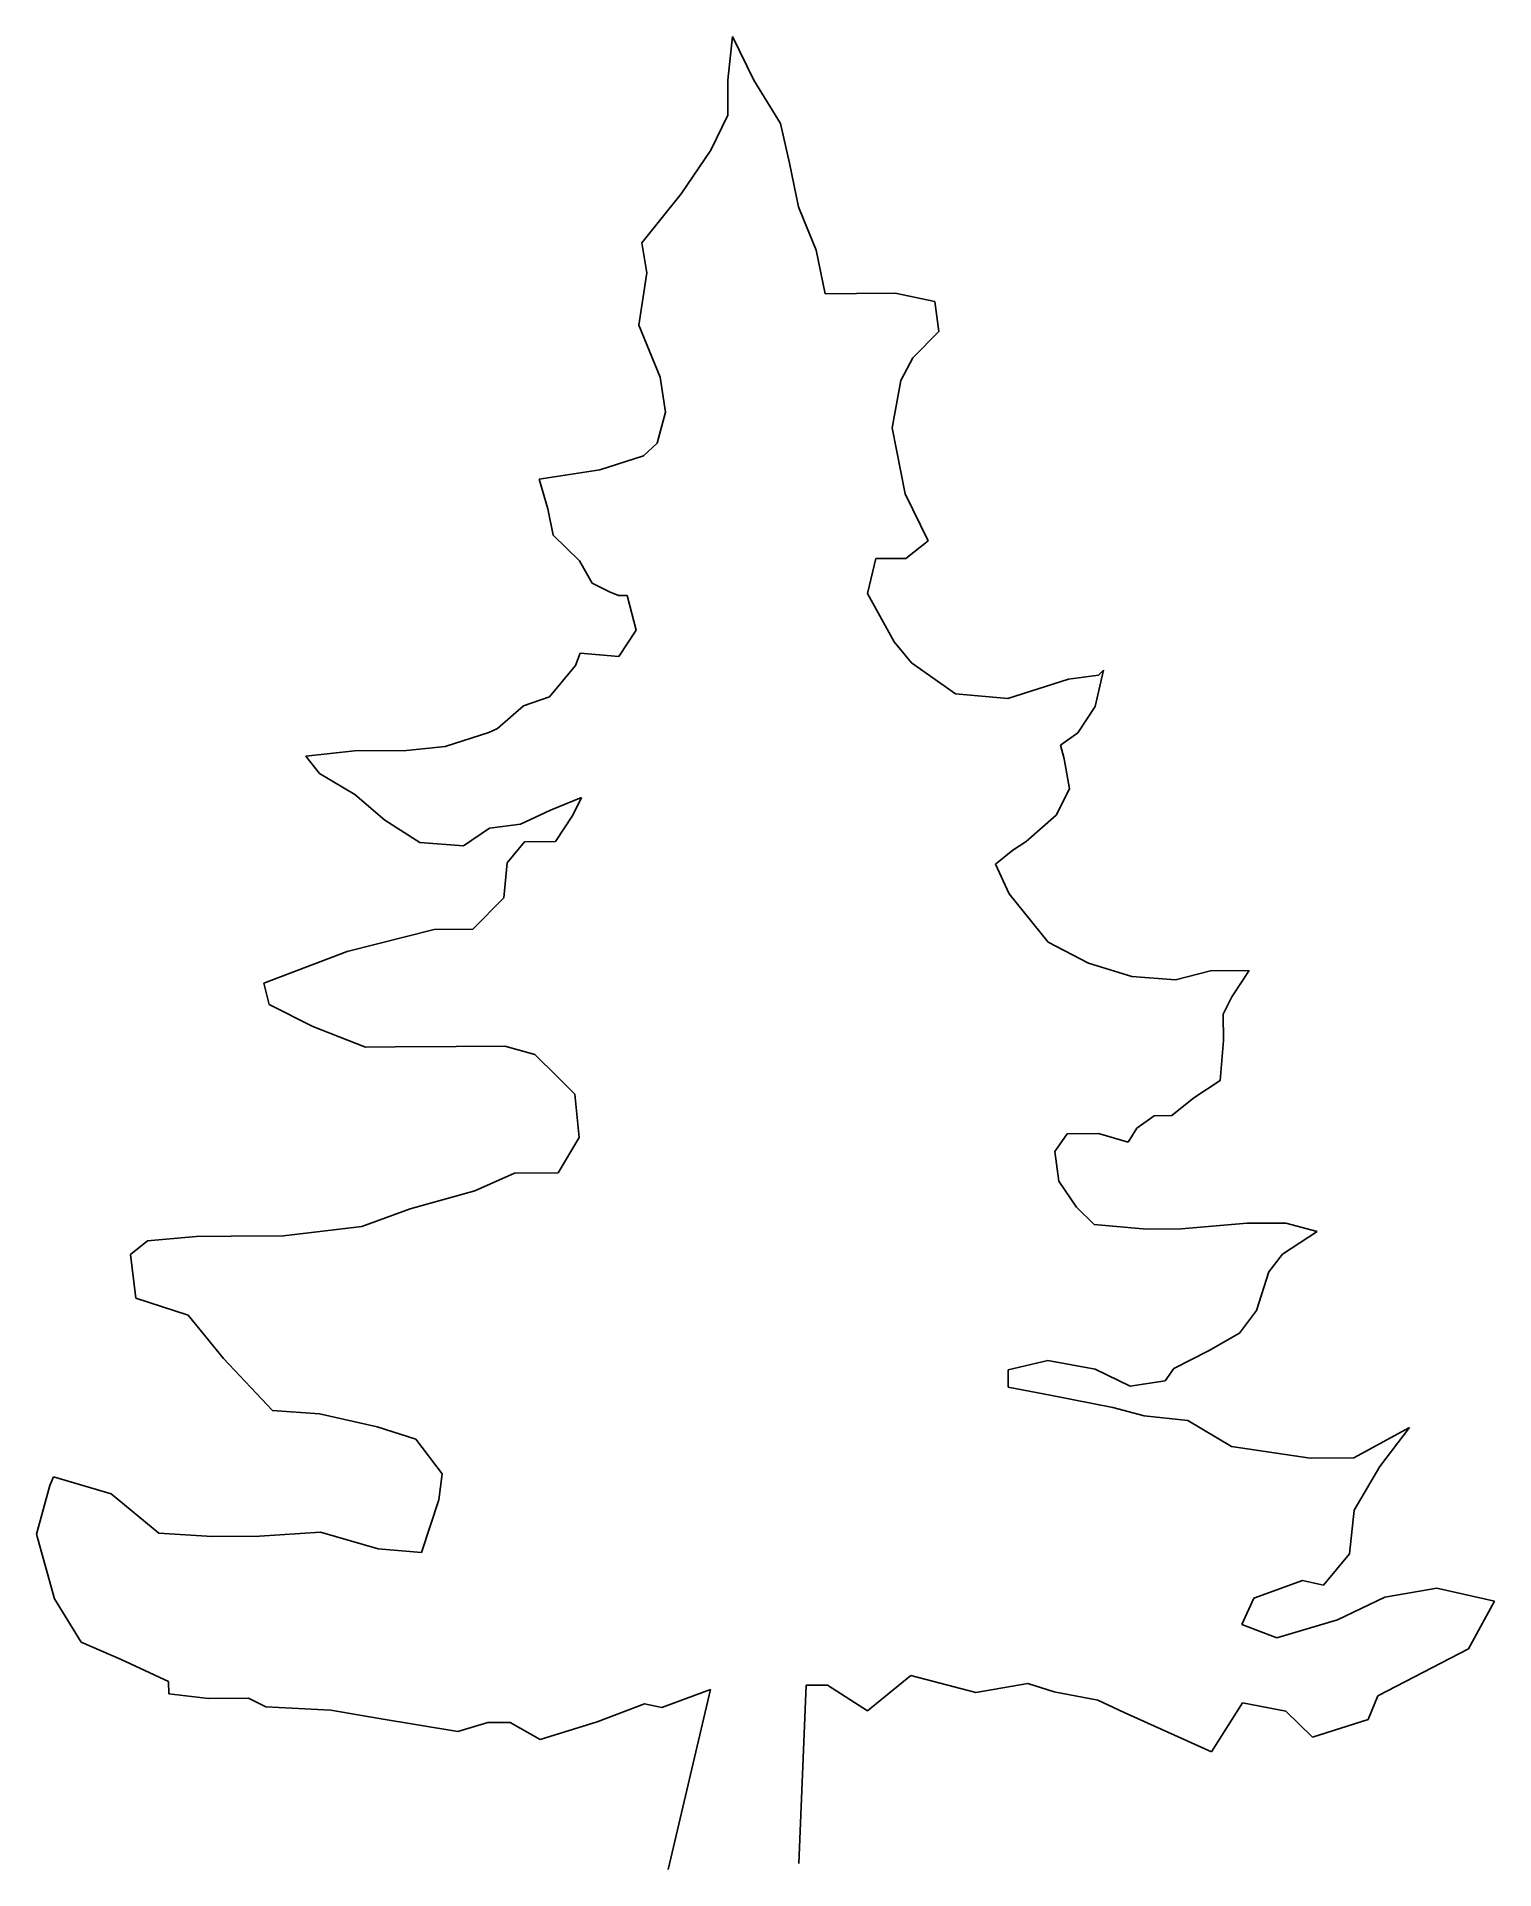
# Model space of a CAD drawing. Header units: millimetres. Extents: x 373.49 to 375.91, y 2507.75 to 2510.8.
import ezdxf

# ---------------------------------------------------------------- set-up
doc = ezdxf.new("R2010")
doc.units = ezdxf.units.MM
doc.header["$LTSCALE"] = 10
doc.layers.add('Vegetais', color=94, linetype='Continuous')

msp = doc.modelspace()

# ---------------------------------------------------------------- linework, layer by layer
at = {"layer": 'Vegetais'}
for p, q in [((374.6413, 2510.7971), (374.6336, 2510.7246)), ((374.677, 2510.725), (374.6413, 2510.7971)), ((374.6336, 2510.7246), (374.634, 2510.6667)), ((374.721, 2510.6529), (374.677, 2510.725)), ((374.634, 2510.6667), (374.6055, 2510.6085)), ((374.736, 2510.5868), (374.721, 2510.6529)), ((374.6055, 2510.6085), (374.5564, 2510.5358)), ((374.7511, 2510.5145), (374.736, 2510.5868)), ((374.5564, 2510.5358), (374.4909, 2510.4546)), ((374.7595, 2510.4939), (374.7511, 2510.5145)), ((374.7806, 2510.4423), (374.7595, 2510.4939)), ((374.4909, 2510.4546), (374.4995, 2510.405)), ((374.7956, 2510.3701), (374.7806, 2510.4423)), ((374.4995, 2510.405), (374.4857, 2510.318)), ((374.8473, 2510.3705), (374.7956, 2510.3701)), ((374.9115, 2510.371), (374.8473, 2510.3705)), ((374.9778, 2510.357), (374.9115, 2510.371)), ((374.9844, 2510.3074), (374.9778, 2510.357)), ((374.4857, 2510.318), (374.5216, 2510.2314)), ((374.9413, 2510.2636), (374.9844, 2510.3074)), ((374.9209, 2510.2262), (374.9413, 2510.2636)), ((374.5216, 2510.2314), (374.5303, 2510.1735)), ((374.907, 2510.1475), (374.9209, 2510.2262)), ((374.5303, 2510.1735), (374.5162, 2510.1217)), ((374.9286, 2510.038), (374.907, 2510.1475)), ((374.5162, 2510.1217), (374.4936, 2510.1008)), ((374.4936, 2510.1008), (374.4214, 2510.0775)), ((374.4214, 2510.0775), (374.3202, 2510.0622)), ((374.3202, 2510.0622), (374.335, 2510.0127)), ((374.9664, 2509.9597), (374.9286, 2510.038)), ((374.335, 2510.0127), (374.3436, 2509.9693)), ((374.3436, 2509.9693), (374.3874, 2509.9262)), ((374.9294, 2509.9305), (374.9664, 2509.9597)), ((374.8657, 2509.872), (374.8798, 2509.9301)), ((374.8798, 2509.9301), (374.9294, 2509.9305)), ((374.3874, 2509.9262), (374.4084, 2509.8891)), ((374.4084, 2509.8891), (374.4375, 2509.8749)), ((374.4375, 2509.8749), (374.452, 2509.8688)), ((374.452, 2509.8688), (374.4665, 2509.8689)), ((374.4665, 2509.8689), (374.4814, 2509.8111)), ((374.9098, 2509.7917), (374.8657, 2509.872)), ((374.4814, 2509.8111), (374.4528, 2509.7674)), ((374.939, 2509.7568), (374.9098, 2509.7917)), ((374.3805, 2509.7524), (374.3375, 2509.7003)), ((374.3886, 2509.7731), (374.3805, 2509.7524)), ((374.4528, 2509.7674), (374.3886, 2509.7731)), ((375.0118, 2509.7056), (374.939, 2509.7568)), ((375.2437, 2509.6847), (375.2577, 2509.7448)), ((375.2577, 2509.7448), (375.2495, 2509.7364)), ((375.1999, 2509.7298), (375.0988, 2509.698)), ((375.2495, 2509.7364), (375.1999, 2509.7298)), ((374.2942, 2509.6855), (374.251, 2509.6479)), ((374.3375, 2509.7003), (374.2942, 2509.6855)), ((375.0988, 2509.698), (375.0118, 2509.7056)), ((375.2151, 2509.641), (375.2437, 2509.6847)), ((374.2366, 2509.6416), (374.1643, 2509.6183)), ((374.251, 2509.6479), (374.2366, 2509.6416)), ((375.1863, 2509.6201), (375.2151, 2509.641)), ((374.0134, 2509.6109), (373.9328, 2509.602)), ((373.9328, 2509.602), (373.9558, 2509.5732)), ((374.1003, 2509.6116), (374.0134, 2509.6109)), ((374.1643, 2509.6183), (374.1003, 2509.6116)), ((375.1927, 2509.5974), (375.1863, 2509.6201)), ((375.2013, 2509.5478), (375.1927, 2509.5974)), ((373.9558, 2509.5732), (374.014, 2509.5385)), ((374.014, 2509.5385), (374.0639, 2509.4955)), ((374.339, 2509.5121), (374.3905, 2509.5332)), ((374.3905, 2509.5332), (374.3763, 2509.5041)), ((375.1789, 2509.5042), (375.2013, 2509.5478)), ((374.2895, 2509.4889), (374.339, 2509.5121)), ((374.3763, 2509.5041), (374.3476, 2509.4604)), ((375.1296, 2509.4604), (375.1789, 2509.5042)), ((374.0639, 2509.4955), (374.1222, 2509.4587)), ((374.1946, 2509.453), (374.2378, 2509.4823)), ((374.2378, 2509.4823), (374.2895, 2509.4889)), ((374.1222, 2509.4587), (374.1946, 2509.453)), ((374.2959, 2509.46), (374.2672, 2509.4246)), ((374.3476, 2509.4604), (374.2959, 2509.46)), ((375.0782, 2509.4227), (375.107, 2509.4457)), ((375.107, 2509.4457), (375.1296, 2509.4604)), ((374.2672, 2509.4246), (374.2615, 2509.3667)), ((375.1013, 2509.3732), (375.0782, 2509.4227)), ((374.2615, 2509.3667), (374.2102, 2509.3146)), ((375.1661, 2509.2931), (375.1013, 2509.3732)), ((374.146, 2509.314), (374.0015, 2509.2777)), ((374.2102, 2509.3146), (374.146, 2509.314)), ((375.2326, 2509.2584), (375.1661, 2509.2931)), ((374.0015, 2509.2777), (373.8633, 2509.2249)), ((375.3051, 2509.2362), (375.2326, 2509.2584)), ((375.3776, 2509.2306), (375.3051, 2509.2362)), ((375.4354, 2509.2455), (375.3776, 2509.2306)), ((375.4995, 2509.246), (375.4354, 2509.2455)), ((375.4709, 2509.2024), (375.4995, 2509.246)), ((373.8633, 2509.2249), (373.8719, 2509.1898)), ((375.4567, 2509.1733), (375.4709, 2509.2024)), ((373.8719, 2509.1898), (373.9446, 2509.1532)), ((375.457, 2509.1299), (375.4567, 2509.1733)), ((373.9446, 2509.1532), (374.0317, 2509.1187)), ((374.0317, 2509.1187), (374.0814, 2509.1191)), ((374.0814, 2509.1191), (374.1827, 2509.1199)), ((374.1827, 2509.1199), (374.2634, 2509.1205)), ((374.2634, 2509.1205), (374.3132, 2509.1064)), ((374.3132, 2509.1064), (374.3507, 2509.0695)), ((375.4513, 2509.0636), (375.457, 2509.1299)), ((374.3507, 2509.0695), (374.3799, 2509.0407)), ((375.4081, 2509.0343), (375.4513, 2509.0636)), ((374.3799, 2509.0407), (374.3867, 2508.9684)), ((375.3711, 2509.0051), (375.4081, 2509.0343)), ((375.299, 2508.961), (375.3133, 2508.9839)), ((375.3133, 2508.9839), (375.3421, 2509.0048)), ((375.3421, 2509.0048), (375.3711, 2509.0051)), ((374.3867, 2508.9684), (374.3519, 2508.9102)), ((375.1771, 2508.9456), (375.1976, 2508.9747)), ((375.1976, 2508.9747), (375.2493, 2508.9751)), ((375.2493, 2508.9751), (375.299, 2508.961)), ((375.1837, 2508.896), (375.1771, 2508.9456)), ((374.2795, 2508.9096), (374.2136, 2508.8801)), ((374.3519, 2508.9102), (374.2795, 2508.9096)), ((375.213, 2508.8528), (375.1837, 2508.896)), ((374.2136, 2508.8801), (374.1062, 2508.8503)), ((374.1062, 2508.8503), (374.0258, 2508.8207)), ((375.2422, 2508.8241), (375.213, 2508.8528)), ((373.7508, 2508.8041), (373.6701, 2508.7973)), ((373.8087, 2508.8046), (373.7508, 2508.8041)), ((373.8956, 2508.8052), (373.8087, 2508.8046)), ((374.0258, 2508.8207), (373.8956, 2508.8052)), ((375.3291, 2508.8165), (375.2422, 2508.8241)), ((375.387, 2508.8169), (375.3291, 2508.8165)), ((375.4966, 2508.8261), (375.387, 2508.8169)), ((375.5607, 2508.8266), (375.4966, 2508.8261)), ((375.5549, 2508.7748), (375.6126, 2508.8125)), ((375.6126, 2508.8125), (375.5607, 2508.8266)), ((373.6701, 2508.7973), (373.6414, 2508.7743)), ((373.6414, 2508.7743), (373.6502, 2508.702)), ((375.5324, 2508.7457), (375.5549, 2508.7748)), ((375.5122, 2508.6814), (375.5324, 2508.7457)), ((373.6502, 2508.702), (373.7373, 2508.6737)), ((375.4836, 2508.6439), (375.5122, 2508.6814)), ((373.7373, 2508.6737), (373.7958, 2508.6017)), ((375.4321, 2508.6145), (375.4836, 2508.6439)), ((373.7958, 2508.6017), (373.8772, 2508.5155)), ((375.0993, 2508.583), (375.1653, 2508.598)), ((375.1653, 2508.598), (375.2441, 2508.5841)), ((375.3744, 2508.5851), (375.4321, 2508.6145)), ((375.0995, 2508.554), (375.0993, 2508.583)), ((375.2441, 2508.5841), (375.3022, 2508.5556)), ((375.3022, 2508.5556), (375.3601, 2508.5643)), ((375.3601, 2508.5643), (375.3744, 2508.5851)), ((375.172, 2508.5401), (375.0995, 2508.554)), ((375.2735, 2508.5202), (375.172, 2508.5401)), ((373.8772, 2508.5155), (373.9558, 2508.5099)), ((373.9558, 2508.5099), (374.0511, 2508.4879)), ((375.3253, 2508.5061), (375.2735, 2508.5202)), ((375.3978, 2508.4984), (375.3253, 2508.5061)), ((375.4706, 2508.4555), (375.3978, 2508.4984)), ((374.0511, 2508.4879), (374.1154, 2508.4677)), ((374.1154, 2508.4677), (374.1593, 2508.4101)), ((375.7661, 2508.4868), (375.6734, 2508.4364)), ((375.717, 2508.4223), (375.7661, 2508.4868)), ((375.601, 2508.4359), (375.4706, 2508.4555)), ((375.6734, 2508.4364), (375.601, 2508.4359)), ((373.5139, 2508.4051), (373.5078, 2508.3905)), ((373.6093, 2508.3768), (373.5139, 2508.4051)), ((374.1593, 2508.4101), (374.1535, 2508.3666)), ((375.6741, 2508.3496), (375.717, 2508.4223)), ((373.5078, 2508.3905), (373.4857, 2508.3097)), ((373.6884, 2508.3113), (373.6093, 2508.3768)), ((374.1535, 2508.3666), (374.1252, 2508.2795)), ((374.1535, 2508.3666), (374.1535, 2508.3666)), ((375.6664, 2508.2771), (375.6741, 2508.3496)), ((373.9573, 2508.3134), (373.856, 2508.3064)), ((374.0527, 2508.2852), (373.9573, 2508.3134)), ((373.4857, 2508.3097), (373.5155, 2508.2023)), ((373.7774, 2508.3058), (373.6884, 2508.3113)), ((373.856, 2508.3064), (373.7774, 2508.3058)), ((374.1252, 2508.2795), (374.0527, 2508.2852)), ((375.6234, 2508.225), (375.6664, 2508.2771)), ((375.5077, 2508.2035), (375.5881, 2508.233)), ((375.5881, 2508.233), (375.6234, 2508.225)), ((373.5155, 2508.2023), (373.5595, 2508.1303)), ((375.4874, 2508.1598), (375.5077, 2508.2035)), ((375.7249, 2508.2052), (375.6466, 2508.1673)), ((375.8117, 2508.2203), (375.7249, 2508.2052)), ((375.907, 2508.1983), (375.8117, 2508.2203)), ((375.8642, 2508.1194), (375.907, 2508.1983)), ((375.6466, 2508.1673), (375.5455, 2508.1375)), ((375.5455, 2508.1375), (375.4874, 2508.1598)), ((373.5595, 2508.1303), (373.6259, 2508.1018)), ((373.6259, 2508.1018), (373.7048, 2508.0652)), ((375.7137, 2508.0414), (375.8642, 2508.1194)), ((374.8658, 2508.0164), (374.9377, 2508.0749)), ((374.9377, 2508.0749), (375.0455, 2508.0467)), ((373.7048, 2508.0652), (373.705, 2508.0445)), ((373.705, 2508.0445), (373.7713, 2508.0368)), ((375.0455, 2508.0467), (375.1323, 2508.0619)), ((375.1323, 2508.0619), (375.1758, 2508.0478)), ((375.1758, 2508.0478), (375.2484, 2508.0339)), ((375.6975, 2508.0022), (375.7137, 2508.0414)), ((373.7713, 2508.0368), (373.8375, 2508.0373)), ((373.8375, 2508.0373), (373.8665, 2508.023)), ((373.8665, 2508.023), (373.9741, 2508.0177)), ((373.9741, 2508.0177), (374.0549, 2508.0038)), ((374.417, 2507.9984), (374.4954, 2508.028)), ((375.2484, 2508.0339), (375.292, 2508.0135)), ((375.292, 2508.0135), (375.4373, 2507.9484)), ((375.4373, 2507.9484), (375.4884, 2508.0295)), ((375.4884, 2508.0295), (375.5609, 2508.0156)), ((375.5609, 2508.0156), (375.6047, 2507.9725)), ((374.0549, 2508.0038), (374.1854, 2507.9821)), ((374.1854, 2507.9821), (374.235, 2507.997)), ((374.235, 2507.997), (374.2722, 2507.9972)), ((374.2722, 2507.9972), (374.3221, 2507.9687)), ((374.3221, 2507.9687), (374.417, 2507.9984)), ((375.6047, 2507.9725), (375.6975, 2508.0022))]:
    msp.add_line(p, q, dxfattribs=at)
at = {"layer": 'Vegetais', "color": 34}
for p, q in [((374.5244, 2508.022), (374.6048, 2508.0516)), ((374.6048, 2508.0516), (374.5348, 2507.7531)), ((374.7519, 2507.7631), (374.7641, 2508.059)), ((374.7641, 2508.059), (374.7992, 2508.0593)), ((374.7992, 2508.0593), (374.8658, 2508.0164)), ((374.4954, 2508.028), (374.5244, 2508.022))]:
    msp.add_line(p, q, dxfattribs=at)

doc.saveas('drawing.dxf')
